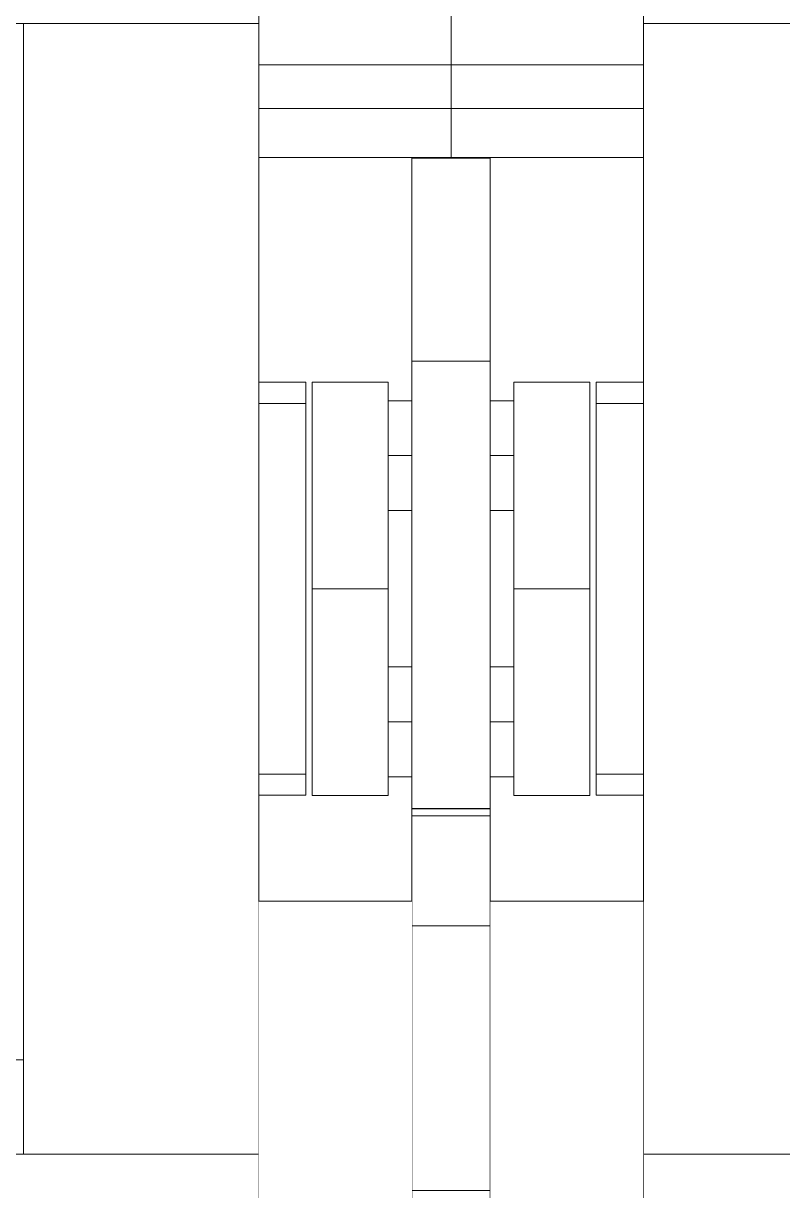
# Model space of a CAD drawing. Header units: millimetres. Extents: x -46169 to 237885, y -84465 to 18123.
# Drawn here: x 168622.6 to 168719.4, y -80652 to -80503.3 of the extents above; entities that cross this region are included whole.
import ezdxf

# ---------------------------------------------------------------- set-up
doc = ezdxf.new("R2010")
doc.units = ezdxf.units.MM
doc.header["$MEASUREMENT"] = 0
doc.linetypes.add('Wipeout_Contour', pattern=[1000, 0, -1000])
doc.layers.add('New_A-20-M_Floor_Slab', color=7, linetype='Continuous')
doc.layers.add('New_A-35-M_FFE_Fixed', color=7, linetype='Continuous')
doc.layers.add('New_A-20-M_Floor_Slab_Pen_No__89', color=8, linetype='Continuous', lineweight=20)
doc.layers.add('New_A-35-M_FFE_Fixed_Pen_No__1', color=7, linetype='Continuous', lineweight=13)

# ---------------------------------------------------------------- blocks, each defined once
blk = doc.blocks.new('Section Elem_134_3', base_point=(129666.67, -84332.61))
at = {"color": 254, "linetype": 'Wipeout_Contour', "lineweight": 0, "ltscale": 2990731.416470363}
blk.add_wipeout([(168672.11, -80520.4), (168652.61, -80520.4), (168652.61, -80549.04), (168658.61, -80549.04), (168658.61, -80601.62), (168652.61, -80601.62), (168652.61, -80615.11), (168672.11, -80615.11), (168672.11, -80599.29), (168669.11, -80599.29), (168669.11, -80601.65), (168659.42, -80601.65), (168659.42, -80549.01), (168669.11, -80549.01), (168669.11, -80551.38), (168672.11, -80551.38)], dxfattribs=at).dxf.layer = 'New_A-20-M_Floor_Slab'
at = {"color": 254, "linetype": 'Wipeout_Contour', "lineweight": 0, "ltscale": 747759.790649}
blk.add_wipeout([(168685.11, -80565.38), (168682.11, -80565.38), (168682.11, -80585.29), (168685.11, -80585.29)], dxfattribs=at).dxf.layer = 'New_A-20-M_Floor_Slab'
at = {"color": 254, "linetype": 'Wipeout_Contour', "lineweight": 0, "ltscale": 2991133.991571727}
blk.add_wipeout([(168682.11, -80599.29), (168682.11, -80615.11), (168701.61, -80615.11), (168701.61, -80601.62), (168695.61, -80601.62), (168695.61, -80549.04), (168701.61, -80549.04), (168701.61, -80520.4), (168682.11, -80520.4), (168682.11, -80551.38), (168685.11, -80551.38), (168685.11, -80549.01), (168694.8, -80549.01), (168694.8, -80601.65), (168685.11, -80601.65), (168685.11, -80599.29)], dxfattribs=at).dxf.layer = 'New_A-20-M_Floor_Slab'
at = {"color": 254, "linetype": 'Wipeout_Contour', "lineweight": 0, "ltscale": 747712.869185}
blk.add_wipeout([(168669.11, -80565.38), (168669.11, -80585.29), (168672.11, -80585.29), (168672.11, -80565.38)], dxfattribs=at).dxf.layer = 'New_A-20-M_Floor_Slab'
blk = doc.blocks.new('Section Elem_154_3', base_point=(129666.67, -84332.61))
at = {"color": 254, "linetype": 'Wipeout_Contour', "lineweight": 0, "ltscale": 1119795.303372948}
blk.add_wipeout([(168652.61, -80346.96), (168151.61, -80346.96), (168151.61, -80503.33), (168181.61, -80503.33), (168622.61, -80503.33), (168652.61, -80503.33)], dxfattribs=at).dxf.layer = 'New_A-35-M_FFE_Fixed'
at = {"color": 254, "linetype": 'Wipeout_Contour', "lineweight": 0, "ltscale": 747646.283167}
blk.add_wipeout([(168672.11, -80525.7), (168682.11, -80525.7), (168682.11, -80520.48), (168672.11, -80520.48)], dxfattribs=at).dxf.layer = 'New_A-35-M_FFE_Fixed'
at = {"color": 254, "linetype": 'Wipeout_Contour', "lineweight": 0, "ltscale": 747646.324191}
blk.add_wipeout([(168659.42, -80551.02), (168669.11, -80551.02), (168669.11, -80549.01), (168659.42, -80549.01)], dxfattribs=at).dxf.layer = 'New_A-35-M_FFE_Fixed'
at = {"color": 254, "linetype": 'Wipeout_Contour', "lineweight": 0, "ltscale": 747693.609227}
blk.add_wipeout([(168682.11, -80552.92), (168682.11, -80548.19), (168672.11, -80548.19), (168672.11, -80552.92)], dxfattribs=at).dxf.layer = 'New_A-35-M_FFE_Fixed'
at = {"color": 254, "linetype": 'Wipeout_Contour', "lineweight": 0, "ltscale": 747616.154472}
blk.add_wipeout([(168652.61, -80551.72), (168658.61, -80551.72), (168658.61, -80549.56), (168652.61, -80549.56)], dxfattribs=at).dxf.layer = 'New_A-35-M_FFE_Fixed'
at = {"color": 254, "linetype": 'Wipeout_Contour', "lineweight": 0, "ltscale": 747681.290103}
blk.add_wipeout([(168669.11, -80565.26), (168659.42, -80565.26), (168659.42, -80575.33), (168669.11, -80575.33)], dxfattribs=at).dxf.layer = 'New_A-35-M_FFE_Fixed'
at = {"color": 254, "linetype": 'Wipeout_Contour', "lineweight": 0, "ltscale": 747733.633116}
blk.add_wipeout([(168669.11, -80599.65), (168659.42, -80599.65), (168659.42, -80601.65), (168669.11, -80601.65)], dxfattribs=at).dxf.layer = 'New_A-35-M_FFE_Fixed'
at = {"color": 254, "linetype": 'Wipeout_Contour', "lineweight": 0, "ltscale": 747703.620415}
blk.add_wipeout([(168658.61, -80601.11), (168652.61, -80601.11), (168652.61, -80601.62), (168658.61, -80601.62)], dxfattribs=at).dxf.layer = 'New_A-35-M_FFE_Fixed'
at = {"color": 254, "linetype": 'Wipeout_Contour', "lineweight": 0, "ltscale": 747785.425612}
blk.add_wipeout([(168672.11, -80604.23), (168682.11, -80604.23), (168682.11, -80603.37), (168672.11, -80603.37)], dxfattribs=at).dxf.layer = 'New_A-35-M_FFE_Fixed'
at = {"color": 254, "linetype": 'Wipeout_Contour', "lineweight": 0, "ltscale": 747788.73318}
blk.add_wipeout([(168682.11, -80606.1), (168682.11, -80605.34), (168672.11, -80605.34), (168672.11, -80606.1)], dxfattribs=at).dxf.layer = 'New_A-35-M_FFE_Fixed'
at = {"color": 254, "linetype": 'Wipeout_Contour', "lineweight": 0, "ltscale": 747791.942863}
blk.add_wipeout([(168672.11, -80607.94), (168682.11, -80607.94), (168682.11, -80607.22), (168672.11, -80607.22)], dxfattribs=at).dxf.layer = 'New_A-35-M_FFE_Fixed'
at = {"color": 254, "linetype": 'Wipeout_Contour', "lineweight": 0, "ltscale": 747800.235798}
blk.add_wipeout([(168672.11, -80611.52), (168672.11, -80613.26), (168682.11, -80613.26), (168682.11, -80611.52)], dxfattribs=at).dxf.layer = 'New_A-35-M_FFE_Fixed'
at = {"color": 254, "linetype": 'Wipeout_Contour', "lineweight": 0, "ltscale": 747808.972053}
blk.add_wipeout([(168672.11, -80618.27), (168682.11, -80618.27), (168682.11, -80616.64), (168672.11, -80616.64)], dxfattribs=at).dxf.layer = 'New_A-35-M_FFE_Fixed'
at = {"color": 254, "linetype": 'Wipeout_Contour', "lineweight": 0, "ltscale": 747815.235727}
blk.add_wipeout([(168682.11, -80622.37), (168682.11, -80619.81), (168672.11, -80619.81), (168672.11, -80622.37)], dxfattribs=at).dxf.layer = 'New_A-35-M_FFE_Fixed'
at = {"color": 254, "linetype": 'Wipeout_Contour', "lineweight": 0, "ltscale": 747853.698698}
blk.add_wipeout([(168672.11, -80646.23), (168682.11, -80646.23), (168682.11, -80640.54), (168672.11, -80640.54)], dxfattribs=at).dxf.layer = 'New_A-35-M_FFE_Fixed'
at = {"color": 254, "linetype": 'Wipeout_Contour', "lineweight": 0, "ltscale": 1120344.03947566}
blk.add_wipeout([(168652.61, -80647.33), (168622.61, -80647.33), (168181.61, -80647.33), (168151.61, -80647.33), (168151.61, -80695.83), (168652.61, -80695.83)], dxfattribs=at).dxf.layer = 'New_A-35-M_FFE_Fixed'
at = {"layer": 'New_A-35-M_FFE_Fixed_Pen_No__1', "linetype": 'Continuous'}
for p, q in [((168659.42, -80549.01), (168669.11, -80549.01)), ((168659.42, -80601.65), (168669.11, -80601.65))]:
    blk.add_line(p, q, dxfattribs=at)
at = {"color": 254, "linetype": 'Wipeout_Contour', "lineweight": 0, "ltscale": 934551.911243}
blk.add_wipeout([(168677.11, -80520.4), (168672.11, -80520.4), (168672.11, -80520.48), (168682.11, -80520.48), (168682.11, -80520.4)], dxfattribs=at).dxf.layer = 'New_A-35-M_FFE_Fixed'
at = {"color": 254, "linetype": 'Wipeout_Contour', "lineweight": 0, "ltscale": 747655.027727}
blk.add_wipeout([(168672.11, -80525.7), (168672.11, -80530.63), (168682.11, -80530.63), (168682.11, -80525.7)], dxfattribs=at).dxf.layer = 'New_A-35-M_FFE_Fixed'
at = {"color": 254, "linetype": 'Wipeout_Contour', "lineweight": 0, "ltscale": 747613.849555}
blk.add_wipeout([(168652.61, -80549.56), (168658.61, -80549.56), (168658.61, -80549.04), (168652.61, -80549.04)], dxfattribs=at).dxf.layer = 'New_A-35-M_FFE_Fixed'
at = {"color": 254, "linetype": 'Wipeout_Contour', "lineweight": 0, "ltscale": 747652.968684}
blk.add_wipeout([(168659.42, -80551.02), (168659.42, -80556.72), (168669.11, -80556.72), (168669.11, -80551.02)], dxfattribs=at).dxf.layer = 'New_A-35-M_FFE_Fixed'
at = {"color": 254, "linetype": 'Wipeout_Contour', "lineweight": 0, "ltscale": 747705.716548}
blk.add_wipeout([(168672.11, -80561.63), (168682.11, -80561.63), (168682.11, -80553.51), (168672.11, -80553.51)], dxfattribs=at).dxf.layer = 'New_A-35-M_FFE_Fixed'
at = {"color": 254, "linetype": 'Wipeout_Contour', "lineweight": 0, "ltscale": 747726.985617}
blk.add_wipeout([(168659.42, -80593.94), (168659.42, -80599.65), (168669.11, -80599.65), (168669.11, -80593.94)], dxfattribs=at).dxf.layer = 'New_A-35-M_FFE_Fixed'
at = {"color": 254, "linetype": 'Wipeout_Contour', "lineweight": 0, "ltscale": 747701.31434}
blk.add_wipeout([(168652.61, -80598.94), (168652.61, -80601.11), (168658.61, -80601.11), (168658.61, -80598.94)], dxfattribs=at).dxf.layer = 'New_A-35-M_FFE_Fixed'
at = {"color": 254, "linetype": 'Wipeout_Contour', "lineweight": 0, "ltscale": 747780.75091}
blk.add_wipeout([(168682.11, -80603.32), (168682.11, -80598.86), (168672.11, -80598.86), (168672.11, -80603.32)], dxfattribs=at).dxf.layer = 'New_A-35-M_FFE_Fixed'
at = {"color": 254, "linetype": 'Wipeout_Contour', "lineweight": 0, "ltscale": 747797.208337}
blk.add_wipeout([(168682.11, -80611.52), (168682.11, -80609.75), (168672.11, -80609.75), (168672.11, -80611.52)], dxfattribs=at).dxf.layer = 'New_A-35-M_FFE_Fixed'
at = {"color": 254, "linetype": 'Wipeout_Contour', "lineweight": 0, "ltscale": 747806.117692}
blk.add_wipeout([(168672.11, -80616.64), (168682.11, -80616.64), (168682.11, -80614.96), (168672.11, -80614.96)], dxfattribs=at).dxf.layer = 'New_A-35-M_FFE_Fixed'
at = {"color": 254, "linetype": 'Wipeout_Contour', "lineweight": 0, "ltscale": 747811.705783}
blk.add_wipeout([(168682.11, -80619.81), (168682.11, -80618.27), (168672.11, -80618.27), (168672.11, -80619.81)], dxfattribs=at).dxf.layer = 'New_A-35-M_FFE_Fixed'
at = {"color": 254, "linetype": 'Wipeout_Contour', "lineweight": 0, "ltscale": 747820.460491}
blk.add_wipeout([(168682.11, -80625.86), (168682.11, -80622.37), (168672.11, -80622.37), (168672.11, -80625.86)], dxfattribs=at).dxf.layer = 'New_A-35-M_FFE_Fixed'
at = {"color": 254, "linetype": 'Wipeout_Contour', "lineweight": 0, "ltscale": 747844.118253}
blk.add_wipeout([(168672.11, -80640.54), (168682.11, -80640.54), (168682.11, -80635.12), (168672.11, -80635.12)], dxfattribs=at).dxf.layer = 'New_A-35-M_FFE_Fixed'
at = {"color": 254, "linetype": 'Wipeout_Contour', "lineweight": 0, "ltscale": 747863.56126}
blk.add_wipeout([(168672.11, -80651.97), (168682.11, -80651.97), (168682.11, -80646.23), (168672.11, -80646.23)], dxfattribs=at).dxf.layer = 'New_A-35-M_FFE_Fixed'
at = {"layer": 'New_A-35-M_FFE_Fixed_Pen_No__1', "linetype": 'Continuous'}
for p, q in [((168658.61, -80549.56), (168658.61, -80549.04)), ((168659.42, -80551.02), (168659.42, -80549.01)), ((168659.42, -80601.65), (168659.42, -80599.65)), ((168658.61, -80601.62), (168658.61, -80601.11))]:
    blk.add_line(p, q, dxfattribs=at)
at = {"color": 254, "linetype": 'Wipeout_Contour', "lineweight": 0, "ltscale": 747663.120912}
blk.add_wipeout([(168672.11, -80535.1), (168682.11, -80535.1), (168682.11, -80530.63), (168672.11, -80530.63)], dxfattribs=at).dxf.layer = 'New_A-35-M_FFE_Fixed'
at = {"color": 254, "linetype": 'Wipeout_Contour', "lineweight": 0, "ltscale": 747658.734034}
blk.add_wipeout([(168658.61, -80551.72), (168652.61, -80551.72), (168652.61, -80598.94), (168658.61, -80598.94)], dxfattribs=at).dxf.layer = 'New_A-35-M_FFE_Fixed'
at = {"color": 254, "linetype": 'Wipeout_Contour', "lineweight": 0, "ltscale": 747672.02821}
blk.add_wipeout([(168669.11, -80551.38), (168669.11, -80551.91), (168672.11, -80551.91), (168672.11, -80551.38)], dxfattribs=at).dxf.layer = 'New_A-35-M_FFE_Fixed'
at = {"color": 254, "linetype": 'Wipeout_Contour', "lineweight": 0, "ltscale": 747665.246755}
blk.add_wipeout([(168669.11, -80556.72), (168659.42, -80556.72), (168659.42, -80565.26), (168669.11, -80565.26)], dxfattribs=at).dxf.layer = 'New_A-35-M_FFE_Fixed'
at = {"color": 254, "linetype": 'Wipeout_Contour', "lineweight": 0, "ltscale": 747721.224518}
blk.add_wipeout([(168672.11, -80571.51), (168682.11, -80571.51), (168682.11, -80561.63), (168672.11, -80561.63)], dxfattribs=at).dxf.layer = 'New_A-35-M_FFE_Fixed'
at = {"color": 254, "linetype": 'Wipeout_Contour', "lineweight": 0, "ltscale": 747714.703288}
blk.add_wipeout([(168669.11, -80585.4), (168659.42, -80585.4), (168659.42, -80593.94), (168669.11, -80593.94)], dxfattribs=at).dxf.layer = 'New_A-35-M_FFE_Fixed'
at = {"color": 254, "linetype": 'Wipeout_Contour', "lineweight": 0, "ltscale": 747775.871495}
blk.add_wipeout([(168682.11, -80598.86), (168682.11, -80597.66), (168672.11, -80597.66), (168672.11, -80598.86)], dxfattribs=at).dxf.layer = 'New_A-35-M_FFE_Fixed'
at = {"color": 254, "linetype": 'Wipeout_Contour', "lineweight": 0, "ltscale": 747794.123249}
blk.add_wipeout([(168682.11, -80609.75), (168682.11, -80607.94), (168672.11, -80607.94), (168672.11, -80609.75)], dxfattribs=at).dxf.layer = 'New_A-35-M_FFE_Fixed'
at = {"color": 254, "linetype": 'Wipeout_Contour', "lineweight": 0, "ltscale": 747803.205595}
blk.add_wipeout([(168682.11, -80614.96), (168682.11, -80613.26), (168672.11, -80613.26), (168672.11, -80614.96)], dxfattribs=at).dxf.layer = 'New_A-35-M_FFE_Fixed'
at = {"color": 254, "linetype": 'Wipeout_Contour', "lineweight": 0, "ltscale": 747835.17189}
blk.add_wipeout([(168682.11, -80635.12), (168682.11, -80630.17), (168672.11, -80630.17), (168672.11, -80635.12)], dxfattribs=at).dxf.layer = 'New_A-35-M_FFE_Fixed'
at = {"layer": 'New_A-35-M_FFE_Fixed_Pen_No__1', "linetype": 'Continuous'}
for p, q in [((168669.11, -80551.02), (168669.11, -80549.01)), ((168658.61, -80551.72), (168658.61, -80549.56)), ((168658.61, -80598.94), (168658.61, -80551.72)), ((168659.42, -80556.72), (168659.42, -80551.02)), ((168659.42, -80565.26), (168659.42, -80556.72)), ((168659.42, -80599.65), (168659.42, -80593.94)), ((168658.61, -80601.11), (168658.61, -80598.94))]:
    blk.add_line(p, q, dxfattribs=at)
at = {"color": 254, "linetype": 'Wipeout_Contour', "lineweight": 0, "ltscale": 747593.809106}
blk.add_wipeout([(168652.61, -80503.33), (168622.61, -80503.33), (168622.61, -80647.33), (168652.61, -80647.33)], dxfattribs=at).dxf.layer = 'New_A-35-M_FFE_Fixed'
at = {"color": 254, "linetype": 'Wipeout_Contour', "lineweight": 0, "ltscale": 747670.303954}
blk.add_wipeout([(168672.11, -80535.1), (168672.11, -80538.96), (168682.11, -80538.96), (168682.11, -80535.1)], dxfattribs=at).dxf.layer = 'New_A-35-M_FFE_Fixed'
at = {"color": 254, "linetype": 'Wipeout_Contour', "lineweight": 0, "ltscale": 934593.323788}
blk.add_wipeout([(168669.11, -80553.43), (168672.11, -80553.43), (168672.11, -80552.92), (168672.11, -80551.91), (168669.11, -80551.91)], dxfattribs=at).dxf.layer = 'New_A-35-M_FFE_Fixed'
at = {"color": 254, "linetype": 'Wipeout_Contour', "lineweight": 0, "ltscale": 747685.944866}
blk.add_wipeout([(168669.11, -80558.38), (168669.11, -80561.05), (168672.11, -80561.05), (168672.11, -80558.38)], dxfattribs=at).dxf.layer = 'New_A-35-M_FFE_Fixed'
at = {"color": 254, "linetype": 'Wipeout_Contour', "lineweight": 0, "ltscale": 747695.244279}
blk.add_wipeout([(168669.11, -80564.84), (168669.11, -80565.38), (168672.11, -80565.38), (168672.11, -80564.84)], dxfattribs=at).dxf.layer = 'New_A-35-M_FFE_Fixed'
at = {"color": 254, "linetype": 'Wipeout_Contour', "lineweight": 0, "ltscale": 747738.666509}
blk.add_wipeout([(168672.11, -80581.87), (168682.11, -80581.87), (168682.11, -80571.51), (168672.11, -80571.51)], dxfattribs=at).dxf.layer = 'New_A-35-M_FFE_Fixed'
at = {"color": 254, "linetype": 'Wipeout_Contour', "lineweight": 0, "ltscale": 747698.656928}
blk.add_wipeout([(168669.11, -80575.33), (168659.42, -80575.33), (168659.42, -80585.4), (168669.11, -80585.4)], dxfattribs=at).dxf.layer = 'New_A-35-M_FFE_Fixed'
at = {"color": 254, "linetype": 'Wipeout_Contour', "lineweight": 0, "ltscale": 747744.41558}
blk.add_wipeout([(168669.11, -80592.29), (168669.11, -80594.97), (168672.11, -80594.97), (168672.11, -80592.29)], dxfattribs=at).dxf.layer = 'New_A-35-M_FFE_Fixed'
at = {"color": 254, "linetype": 'Wipeout_Contour', "lineweight": 0, "ltscale": 747753.718182}
blk.add_wipeout([(168669.11, -80598.75), (168669.11, -80599.29), (168672.11, -80599.29), (168672.11, -80598.75)], dxfattribs=at).dxf.layer = 'New_A-35-M_FFE_Fixed'
at = {"color": 254, "linetype": 'Wipeout_Contour', "lineweight": 0, "ltscale": 747830.358628}
blk.add_wipeout([(168672.11, -80630.17), (168682.11, -80630.17), (168682.11, -80629.54), (168672.11, -80629.54)], dxfattribs=at).dxf.layer = 'New_A-35-M_FFE_Fixed'
at = {"layer": 'New_A-35-M_FFE_Fixed_Pen_No__1', "linetype": 'Continuous'}
for p, q in [((168181.61, -80503.33), (168622.61, -80503.33)), ((168622.61, -80647.33), (168622.61, -80503.33)), ((168652.61, -80549.04), (168658.61, -80549.04)), ((168652.61, -80551.72), (168658.61, -80551.72)), ((168669.11, -80551.38), (168672.11, -80551.38)), ((168659.42, -80575.33), (168659.42, -80565.26)), ((168659.42, -80575.33), (168669.11, -80575.33)), ((168659.42, -80585.4), (168659.42, -80575.33)), ((168659.42, -80593.94), (168659.42, -80585.4)), ((168652.61, -80598.94), (168658.61, -80598.94)), ((168669.11, -80601.65), (168669.11, -80599.65)), ((168652.61, -80601.62), (168658.61, -80601.62)), ((168181.61, -80635.33), (168622.61, -80635.33)), ((168181.61, -80647.33), (168622.61, -80647.33)), ((168622.61, -80647.33), (168652.61, -80647.33)), ((168652.61, -80695.83), (168652.61, -80647.33))]:
    blk.add_line(p, q, dxfattribs=at)
at = {"color": 254, "linetype": 'Wipeout_Contour', "lineweight": 0, "ltscale": 934452.386921}
blk.add_wipeout([(168652.61, -80508.61), (168677.11, -80508.61), (168677.11, -80501.63), (168652.61, -80501.63), (168652.61, -80503.33)], dxfattribs=at).dxf.layer = 'New_A-35-M_FFE_Fixed'
at = {"color": 254, "linetype": 'Wipeout_Contour', "lineweight": 0, "ltscale": 747581.218303}
blk.add_wipeout([(168652.61, -80511.45), (168677.11, -80511.45), (168677.11, -80510.54), (168652.61, -80510.54)], dxfattribs=at).dxf.layer = 'New_A-35-M_FFE_Fixed'
at = {"color": 254, "linetype": 'Wipeout_Contour', "lineweight": 0, "ltscale": 747592.066991}
blk.add_wipeout([(168652.61, -80514.18), (168652.61, -80520.4), (168677.11, -80520.4), (168677.11, -80514.18)], dxfattribs=at).dxf.layer = 'New_A-35-M_FFE_Fixed'
at = {"color": 254, "linetype": 'Wipeout_Contour', "lineweight": 0, "ltscale": 747676.347159}
blk.add_wipeout([(168682.11, -80538.96), (168672.11, -80538.96), (168672.11, -80542.11), (168682.11, -80542.11)], dxfattribs=at).dxf.layer = 'New_A-35-M_FFE_Fixed'
at = {"color": 254, "linetype": 'Wipeout_Contour', "lineweight": 0, "ltscale": 747677.060567}
blk.add_wipeout([(168669.11, -80553.43), (168669.11, -80555.7), (168672.11, -80555.7), (168672.11, -80553.43)], dxfattribs=at).dxf.layer = 'New_A-35-M_FFE_Fixed'
at = {"color": 254, "linetype": 'Wipeout_Contour', "lineweight": 0, "ltscale": 747693.476957}
blk.add_wipeout([(168669.11, -80564.84), (168672.11, -80564.84), (168672.11, -80563.33), (168669.11, -80563.33)], dxfattribs=at).dxf.layer = 'New_A-35-M_FFE_Fixed'
at = {"color": 254, "linetype": 'Wipeout_Contour', "lineweight": 0, "ltscale": 747755.81115}
blk.add_wipeout([(168682.11, -80591.39), (168682.11, -80581.87), (168672.11, -80581.87), (168672.11, -80591.39)], dxfattribs=at).dxf.layer = 'New_A-35-M_FFE_Fixed'
at = {"color": 254, "linetype": 'Wipeout_Contour', "lineweight": 0, "ltscale": 934690.602734}
blk.add_wipeout([(168672.11, -80597.24), (168669.11, -80597.24), (168669.11, -80598.75), (168672.11, -80598.75), (168672.11, -80597.66)], dxfattribs=at).dxf.layer = 'New_A-35-M_FFE_Fixed'
at = {"layer": 'New_A-35-M_FFE_Fixed_Pen_No__1', "linetype": 'Continuous'}
for p, q in [((168652.61, -80503.33), (168652.61, -80346.96)), ((168622.61, -80503.33), (168652.61, -80503.33)), ((168652.61, -80520.4), (168677.11, -80520.4)), ((168669.11, -80575.33), (168669.11, -80565.26)), ((168669.11, -80565.38), (168672.11, -80565.38)), ((168669.11, -80599.29), (168672.11, -80599.29))]:
    blk.add_line(p, q, dxfattribs=at)
at = {"color": 254, "linetype": 'Wipeout_Contour', "lineweight": 0, "ltscale": 747577.952928}
blk.add_wipeout([(168652.61, -80509.58), (168677.11, -80509.58), (168677.11, -80508.61), (168652.61, -80508.61)], dxfattribs=at).dxf.layer = 'New_A-35-M_FFE_Fixed'
at = {"color": 254, "linetype": 'Wipeout_Contour', "lineweight": 0, "ltscale": 747586.510506}
blk.add_wipeout([(168652.61, -80514.18), (168677.11, -80514.18), (168677.11, -80513.95), (168652.61, -80513.95)], dxfattribs=at).dxf.layer = 'New_A-35-M_FFE_Fixed'
at = {"color": 254, "linetype": 'Wipeout_Contour', "lineweight": 0, "ltscale": 747681.057258}
blk.add_wipeout([(168672.11, -80544.43), (168682.11, -80544.43), (168682.11, -80542.11), (168672.11, -80542.11)], dxfattribs=at).dxf.layer = 'New_A-35-M_FFE_Fixed'
at = {"color": 254, "linetype": 'Wipeout_Contour', "lineweight": 0, "ltscale": 747681.326903}
blk.add_wipeout([(168669.11, -80555.7), (168669.11, -80558.38), (168672.11, -80558.38), (168672.11, -80555.7)], dxfattribs=at).dxf.layer = 'New_A-35-M_FFE_Fixed'
at = {"color": 254, "linetype": 'Wipeout_Contour', "lineweight": 0, "ltscale": 747690.211414}
blk.add_wipeout([(168672.11, -80561.05), (168669.11, -80561.05), (168669.11, -80563.33), (168672.11, -80563.33)], dxfattribs=at).dxf.layer = 'New_A-35-M_FFE_Fixed'
at = {"color": 254, "linetype": 'Wipeout_Contour', "lineweight": 0, "ltscale": 747730.494152}
blk.add_wipeout([(168669.11, -80585.29), (168669.11, -80585.82), (168672.11, -80585.82), (168672.11, -80585.29)], dxfattribs=at).dxf.layer = 'New_A-35-M_FFE_Fixed'
at = {"color": 254, "linetype": 'Wipeout_Contour', "lineweight": 0, "ltscale": 747748.683591}
blk.add_wipeout([(168669.11, -80594.97), (168669.11, -80597.24), (168672.11, -80597.24), (168672.11, -80594.97)], dxfattribs=at).dxf.layer = 'New_A-35-M_FFE_Fixed'
at = {"layer": 'New_A-35-M_FFE_Fixed_Pen_No__1', "linetype": 'Continuous'}
for p, q in [((168652.61, -80508.61), (168677.11, -80508.61)), ((168669.11, -80556.72), (168669.11, -80551.02)), ((168669.11, -80565.26), (168669.11, -80556.72)), ((168669.11, -80558.38), (168672.11, -80558.38)), ((168669.11, -80599.65), (168669.11, -80593.94))]:
    blk.add_line(p, q, dxfattribs=at)
at = {"color": 254, "linetype": 'Wipeout_Contour', "lineweight": 0, "ltscale": 747579.612713}
blk.add_wipeout([(168652.61, -80510.54), (168677.11, -80510.54), (168677.11, -80509.58), (168652.61, -80509.58)], dxfattribs=at).dxf.layer = 'New_A-35-M_FFE_Fixed'
at = {"color": 254, "linetype": 'Wipeout_Contour', "lineweight": 0, "ltscale": 747585.12885}
blk.add_wipeout([(168652.61, -80513.55), (168677.11, -80513.55), (168677.11, -80512.98), (168652.61, -80512.98)], dxfattribs=at).dxf.layer = 'New_A-35-M_FFE_Fixed'
at = {"color": 254, "linetype": 'Wipeout_Contour', "lineweight": 0, "ltscale": 747684.283602}
blk.add_wipeout([(168672.11, -80545.85), (168682.11, -80545.85), (168682.11, -80544.43), (168672.11, -80544.43)], dxfattribs=at).dxf.layer = 'New_A-35-M_FFE_Fixed'
at = {"color": 254, "linetype": 'Wipeout_Contour', "lineweight": 0, "ltscale": 747732.261871}
blk.add_wipeout([(168669.11, -80587.34), (168672.11, -80587.34), (168672.11, -80585.82), (168669.11, -80585.82)], dxfattribs=at).dxf.layer = 'New_A-35-M_FFE_Fixed'
at = {"layer": 'New_A-35-M_FFE_Fixed_Pen_No__1', "linetype": 'Continuous'}
for p, q in [((168669.11, -80585.4), (168669.11, -80575.33)), ((168669.11, -80585.29), (168672.11, -80585.29))]:
    blk.add_line(p, q, dxfattribs=at)
at = {"color": 254, "linetype": 'Wipeout_Contour', "lineweight": 0, "ltscale": 747584.029302}
blk.add_wipeout([(168652.61, -80512.98), (168677.11, -80512.98), (168677.11, -80512.27), (168652.61, -80512.27)], dxfattribs=at).dxf.layer = 'New_A-35-M_FFE_Fixed'
at = {"color": 254, "linetype": 'Wipeout_Contour', "lineweight": 0, "ltscale": 747685.922992}
blk.add_wipeout([(168672.11, -80545.85), (168672.11, -80546.33), (168682.11, -80546.33), (168682.11, -80545.85)], dxfattribs=at).dxf.layer = 'New_A-35-M_FFE_Fixed'
at = {"color": 254, "linetype": 'Wipeout_Contour', "lineweight": 0, "ltscale": 747735.528235}
blk.add_wipeout([(168669.11, -80587.34), (168669.11, -80589.61), (168672.11, -80589.61), (168672.11, -80587.34)], dxfattribs=at).dxf.layer = 'New_A-35-M_FFE_Fixed'
at = {"color": 254, "linetype": 'Wipeout_Contour', "lineweight": 0, "ltscale": 747582.709217}
blk.add_wipeout([(168652.61, -80512.27), (168677.11, -80512.27), (168677.11, -80511.45), (168652.61, -80511.45)], dxfattribs=at).dxf.layer = 'New_A-35-M_FFE_Fixed'
at = {"color": 254, "linetype": 'Wipeout_Contour', "lineweight": 0, "ltscale": 747585.966434}
blk.add_wipeout([(168652.61, -80513.95), (168677.11, -80513.95), (168677.11, -80513.55), (168652.61, -80513.55)], dxfattribs=at).dxf.layer = 'New_A-35-M_FFE_Fixed'
at = {"color": 254, "linetype": 'Wipeout_Contour', "lineweight": 0, "ltscale": 747687.477962}
blk.add_wipeout([(168672.11, -80546.33), (168672.11, -80547.66), (168682.11, -80547.66), (168682.11, -80546.33)], dxfattribs=at).dxf.layer = 'New_A-35-M_FFE_Fixed'
at = {"color": 254, "linetype": 'Wipeout_Contour', "lineweight": 0, "ltscale": 934675.910858}
blk.add_wipeout([(168669.11, -80589.61), (168669.11, -80592.29), (168672.11, -80592.29), (168672.11, -80591.39), (168672.11, -80589.61)], dxfattribs=at).dxf.layer = 'New_A-35-M_FFE_Fixed'
at = {"layer": 'New_A-35-M_FFE_Fixed_Pen_No__1', "linetype": 'Continuous'}
for p, q in [((168652.61, -80647.33), (168652.61, -80503.33)), ((168652.61, -80514.18), (168677.11, -80514.18)), ((168669.11, -80593.94), (168669.11, -80585.4)), ((168669.11, -80592.29), (168672.11, -80592.29))]:
    blk.add_line(p, q, dxfattribs=at)
blk = doc.blocks.new('Section Elem_155_3', base_point=(129666.67, -84332.61))
at = {"layer": 'New_A-35-M_FFE_Fixed_Pen_No__1', "linetype": 'Continuous'}
for p, q in [((168672.11, -80520.48), (168672.11, -80520.4)), ((168672.11, -80525.7), (168672.11, -80520.48)), ((168672.11, -80530.63), (168672.11, -80525.7)), ((168682.11, -80530.63), (168682.11, -80525.7)), ((168672.11, -80535.1), (168672.11, -80530.63)), ((168682.11, -80535.1), (168682.11, -80530.63)), ((168672.11, -80538.96), (168672.11, -80535.1)), ((168682.11, -80538.96), (168682.11, -80535.1)), ((168672.11, -80542.11), (168672.11, -80538.96)), ((168682.11, -80542.11), (168682.11, -80538.96)), ((168672.11, -80544.43), (168672.11, -80542.11)), ((168682.11, -80544.43), (168682.11, -80542.11)), ((168672.11, -80545.85), (168672.11, -80544.43)), ((168682.11, -80545.85), (168682.11, -80544.43)), ((168672.11, -80546.33), (168672.11, -80545.85)), ((168682.11, -80546.33), (168672.11, -80546.33)), ((168682.11, -80546.33), (168682.11, -80545.85)), ((168672.11, -80571.51), (168672.11, -80561.63)), ((168672.11, -80581.87), (168672.11, -80571.51)), ((168682.11, -80581.87), (168682.11, -80571.51)), ((168672.11, -80611.52), (168672.11, -80609.75)), ((168682.11, -80611.52), (168682.11, -80609.75)), ((168672.11, -80613.26), (168672.11, -80611.52)), ((168682.11, -80613.26), (168682.11, -80611.52)), ((168672.11, -80614.96), (168672.11, -80613.26)), ((168682.11, -80614.96), (168682.11, -80613.26)), ((168672.11, -80616.64), (168672.11, -80614.96)), ((168682.11, -80616.64), (168682.11, -80614.96)), ((168672.11, -80618.27), (168672.11, -80616.64)), ((168682.11, -80618.27), (168682.11, -80616.64)), ((168682.11, -80618.27), (168672.11, -80618.27)), ((168672.11, -80619.81), (168672.11, -80618.27)), ((168682.11, -80619.81), (168682.11, -80618.27)), ((168672.11, -80622.37), (168672.11, -80619.81)), ((168682.11, -80622.37), (168682.11, -80619.81)), ((168672.11, -80640.54), (168672.11, -80635.12)), ((168682.11, -80640.54), (168682.11, -80635.12)), ((168672.11, -80646.23), (168672.11, -80640.54)), ((168682.11, -80646.23), (168682.11, -80640.54)), ((168672.11, -80651.97), (168672.11, -80646.23)), ((168682.11, -80651.97), (168682.11, -80646.23)), ((168682.11, -80651.97), (168672.11, -80651.97)), ((168672.11, -80884.65), (168672.11, -80651.97)), ((168682.11, -80884.65), (168682.11, -80651.97))]:
    blk.add_line(p, q, dxfattribs=at)
at = {"color": 254, "linetype": 'Wipeout_Contour', "lineweight": 0, "ltscale": 1122773.856964274}
blk.add_wipeout([(168701.61, -80346.96), (168701.61, -80503.33), (168731.61, -80503.33), (169172.61, -80503.33), (169202.61, -80503.33), (169202.61, -80346.96)], dxfattribs=at).dxf.layer = 'New_A-35-M_FFE_Fixed'
at = {"color": 254, "linetype": 'Wipeout_Contour', "lineweight": 0, "ltscale": 747689.077048}
blk.add_wipeout([(168682.11, -80548.19), (168682.11, -80547.66), (168672.11, -80547.66), (168672.11, -80548.19)], dxfattribs=at).dxf.layer = 'New_A-35-M_FFE_Fixed'
at = {"color": 254, "linetype": 'Wipeout_Contour', "lineweight": 0, "ltscale": 747739.042341}
blk.add_wipeout([(168685.11, -80551.02), (168694.8, -80551.02), (168694.8, -80549.01), (168685.11, -80549.01)], dxfattribs=at).dxf.layer = 'New_A-35-M_FFE_Fixed'
at = {"color": 254, "linetype": 'Wipeout_Contour', "lineweight": 0, "ltscale": 747771.365108}
blk.add_wipeout([(168695.61, -80551.72), (168701.61, -80551.72), (168701.61, -80549.56), (168695.61, -80549.56)], dxfattribs=at).dxf.layer = 'New_A-35-M_FFE_Fixed'
at = {"color": 254, "linetype": 'Wipeout_Contour', "lineweight": 0, "ltscale": 747698.201619}
blk.add_wipeout([(168682.11, -80553.51), (168682.11, -80552.92), (168672.11, -80552.92), (168672.11, -80553.51)], dxfattribs=at).dxf.layer = 'New_A-35-M_FFE_Fixed'
at = {"color": 254, "linetype": 'Wipeout_Contour', "lineweight": 0, "ltscale": 747774.003918}
blk.add_wipeout([(168685.11, -80565.26), (168685.11, -80575.33), (168694.8, -80575.33), (168694.8, -80565.26)], dxfattribs=at).dxf.layer = 'New_A-35-M_FFE_Fixed'
at = {"color": 254, "linetype": 'Wipeout_Contour', "lineweight": 0, "ltscale": 747769.430652}
blk.add_wipeout([(168682.11, -80597.66), (168682.11, -80591.39), (168672.11, -80591.39), (168672.11, -80597.66)], dxfattribs=at).dxf.layer = 'New_A-35-M_FFE_Fixed'
at = {"color": 254, "linetype": 'Wipeout_Contour', "lineweight": 0, "ltscale": 747826.34044}
blk.add_wipeout([(168685.11, -80599.65), (168685.11, -80601.65), (168694.8, -80601.65), (168694.8, -80599.65)], dxfattribs=at).dxf.layer = 'New_A-35-M_FFE_Fixed'
at = {"color": 254, "linetype": 'Wipeout_Contour', "lineweight": 0, "ltscale": 747858.812899}
blk.add_wipeout([(168701.61, -80601.11), (168695.61, -80601.11), (168695.61, -80601.62), (168701.61, -80601.62)], dxfattribs=at).dxf.layer = 'New_A-35-M_FFE_Fixed'
at = {"color": 254, "linetype": 'Wipeout_Contour', "lineweight": 0, "ltscale": 747784.641041}
blk.add_wipeout([(168682.11, -80603.37), (168682.11, -80603.32), (168672.11, -80603.32), (168672.11, -80603.37)], dxfattribs=at).dxf.layer = 'New_A-35-M_FFE_Fixed'
at = {"color": 254, "linetype": 'Wipeout_Contour', "lineweight": 0, "ltscale": 747787.118914}
blk.add_wipeout([(168682.11, -80604.23), (168672.11, -80604.23), (168672.11, -80605.34), (168682.11, -80605.34)], dxfattribs=at).dxf.layer = 'New_A-35-M_FFE_Fixed'
at = {"color": 254, "linetype": 'Wipeout_Contour', "lineweight": 0, "ltscale": 747790.357364}
blk.add_wipeout([(168682.11, -80607.22), (168682.11, -80606.1), (168672.11, -80606.1), (168672.11, -80607.22)], dxfattribs=at).dxf.layer = 'New_A-35-M_FFE_Fixed'
at = {"color": 254, "linetype": 'Wipeout_Contour', "lineweight": 0, "ltscale": 747826.646937}
blk.add_wipeout([(168682.11, -80629.54), (168682.11, -80625.86), (168672.11, -80625.86), (168672.11, -80629.54)], dxfattribs=at).dxf.layer = 'New_A-35-M_FFE_Fixed'
at = {"color": 254, "linetype": 'Wipeout_Contour', "lineweight": 0, "ltscale": 1123321.137980892}
blk.add_wipeout([(168701.61, -80647.33), (168701.61, -80695.83), (169202.61, -80695.83), (169202.61, -80647.33), (169172.61, -80647.33), (168731.61, -80647.33)], dxfattribs=at).dxf.layer = 'New_A-35-M_FFE_Fixed'
at = {"layer": 'New_A-35-M_FFE_Fixed_Pen_No__1', "linetype": 'Continuous'}
for p, q in [((168672.11, -80548.19), (168672.11, -80546.33)), ((168682.11, -80548.19), (168682.11, -80546.33)), ((168672.11, -80553.51), (168672.11, -80548.19)), ((168694.8, -80549.01), (168685.11, -80549.01)), ((168672.11, -80561.63), (168672.11, -80553.51)), ((168672.11, -80591.39), (168672.11, -80581.87)), ((168672.11, -80598.86), (168672.11, -80591.39)), ((168672.11, -80603.32), (168672.11, -80598.86)), ((168694.8, -80601.65), (168685.11, -80601.65)), ((168682.11, -80603.32), (168672.11, -80603.32)), ((168672.11, -80604.23), (168672.11, -80603.32)), ((168682.11, -80604.23), (168672.11, -80604.23)), ((168672.11, -80606.1), (168672.11, -80604.23)), ((168682.11, -80604.23), (168682.11, -80603.32)), ((168682.11, -80606.1), (168682.11, -80604.23)), ((168672.11, -80607.94), (168672.11, -80606.1)), ((168682.11, -80607.94), (168682.11, -80606.1)), ((168672.11, -80609.75), (168672.11, -80607.94)), ((168682.11, -80609.75), (168682.11, -80607.94)), ((168672.11, -80625.86), (168672.11, -80622.37)), ((168682.11, -80625.86), (168682.11, -80622.37)), ((168672.11, -80630.17), (168672.11, -80625.86)), ((168682.11, -80630.17), (168682.11, -80625.86)), ((168672.11, -80635.12), (168672.11, -80630.17)), ((168682.11, -80635.12), (168682.11, -80630.17))]:
    blk.add_line(p, q, dxfattribs=at)
at = {"color": 254, "linetype": 'Wipeout_Contour', "lineweight": 0, "ltscale": 747769.06067}
blk.add_wipeout([(168695.61, -80549.56), (168701.61, -80549.56), (168701.61, -80549.04), (168695.61, -80549.04)], dxfattribs=at).dxf.layer = 'New_A-35-M_FFE_Fixed'
at = {"color": 254, "linetype": 'Wipeout_Contour', "lineweight": 0, "ltscale": 747745.68601}
blk.add_wipeout([(168685.11, -80551.02), (168685.11, -80556.72), (168694.8, -80556.72), (168694.8, -80551.02)], dxfattribs=at).dxf.layer = 'New_A-35-M_FFE_Fixed'
at = {"color": 254, "linetype": 'Wipeout_Contour', "lineweight": 0, "ltscale": 747819.693766}
blk.add_wipeout([(168694.8, -80593.94), (168685.11, -80593.94), (168685.11, -80599.65), (168694.8, -80599.65)], dxfattribs=at).dxf.layer = 'New_A-35-M_FFE_Fixed'
at = {"color": 254, "linetype": 'Wipeout_Contour', "lineweight": 0, "ltscale": 747856.507302}
blk.add_wipeout([(168701.61, -80598.94), (168695.61, -80598.94), (168695.61, -80601.11), (168701.61, -80601.11)], dxfattribs=at).dxf.layer = 'New_A-35-M_FFE_Fixed'
at = {"layer": 'New_A-35-M_FFE_Fixed_Pen_No__1', "linetype": 'Continuous'}
for p, q in [((168694.8, -80551.02), (168694.8, -80549.01)), ((168695.61, -80549.56), (168695.61, -80549.04)), ((168694.8, -80601.65), (168694.8, -80599.65)), ((168695.61, -80601.62), (168695.61, -80601.11))]:
    blk.add_line(p, q, dxfattribs=at)
at = {"color": 254, "linetype": 'Wipeout_Contour', "lineweight": 0, "ltscale": 747718.952293}
blk.add_wipeout([(168682.11, -80551.91), (168685.11, -80551.91), (168685.11, -80551.38), (168682.11, -80551.38)], dxfattribs=at).dxf.layer = 'New_A-35-M_FFE_Fixed'
at = {"color": 254, "linetype": 'Wipeout_Contour', "lineweight": 0, "ltscale": 747813.935834}
blk.add_wipeout([(168695.61, -80551.72), (168695.61, -80598.94), (168701.61, -80598.94), (168701.61, -80551.72)], dxfattribs=at).dxf.layer = 'New_A-35-M_FFE_Fixed'
at = {"color": 254, "linetype": 'Wipeout_Contour', "lineweight": 0, "ltscale": 747757.962559}
blk.add_wipeout([(168685.11, -80556.72), (168685.11, -80565.26), (168694.8, -80565.26), (168694.8, -80556.72)], dxfattribs=at).dxf.layer = 'New_A-35-M_FFE_Fixed'
at = {"color": 254, "linetype": 'Wipeout_Contour', "lineweight": 0, "ltscale": 747807.41296}
blk.add_wipeout([(168685.11, -80585.4), (168685.11, -80593.94), (168694.8, -80593.94), (168694.8, -80585.4)], dxfattribs=at).dxf.layer = 'New_A-35-M_FFE_Fixed'
at = {"color": 254, "linetype": 'Wipeout_Contour', "lineweight": 0, "ltscale": 747800.637139}
blk.add_wipeout([(168685.11, -80598.75), (168682.11, -80598.75), (168682.11, -80599.29), (168685.11, -80599.29)], dxfattribs=at).dxf.layer = 'New_A-35-M_FFE_Fixed'
at = {"layer": 'New_A-35-M_FFE_Fixed_Pen_No__1', "linetype": 'Continuous'}
for p, q in [((168685.11, -80551.02), (168685.11, -80549.01)), ((168695.61, -80551.72), (168695.61, -80549.56)), ((168694.8, -80556.72), (168694.8, -80551.02)), ((168695.61, -80598.94), (168695.61, -80551.72)), ((168694.8, -80565.26), (168694.8, -80556.72)), ((168694.8, -80599.65), (168694.8, -80593.94)), ((168685.11, -80601.65), (168685.11, -80599.65)), ((168695.61, -80601.11), (168695.61, -80598.94))]:
    blk.add_line(p, q, dxfattribs=at)
at = {"color": 254, "linetype": 'Wipeout_Contour', "lineweight": 0, "ltscale": 747878.947092}
blk.add_wipeout([(168701.61, -80503.33), (168701.61, -80647.33), (168731.61, -80647.33), (168731.61, -80503.33)], dxfattribs=at).dxf.layer = 'New_A-35-M_FFE_Fixed'
at = {"color": 254, "linetype": 'Wipeout_Contour', "lineweight": 0, "ltscale": 747720.719334}
blk.add_wipeout([(168682.11, -80551.91), (168682.11, -80553.43), (168685.11, -80553.43), (168685.11, -80551.91)], dxfattribs=at).dxf.layer = 'New_A-35-M_FFE_Fixed'
at = {"color": 254, "linetype": 'Wipeout_Contour', "lineweight": 0, "ltscale": 747732.868076}
blk.add_wipeout([(168682.11, -80561.05), (168685.11, -80561.05), (168685.11, -80558.38), (168682.11, -80558.38)], dxfattribs=at).dxf.layer = 'New_A-35-M_FFE_Fixed'
at = {"color": 254, "linetype": 'Wipeout_Contour', "lineweight": 0, "ltscale": 934678.797}
blk.add_wipeout([(168682.11, -80565.38), (168685.11, -80565.38), (168685.11, -80565.26), (168685.11, -80564.84), (168682.11, -80564.84)], dxfattribs=at).dxf.layer = 'New_A-35-M_FFE_Fixed'
at = {"color": 254, "linetype": 'Wipeout_Contour', "lineweight": 0, "ltscale": 747791.368589}
blk.add_wipeout([(168685.11, -80575.33), (168685.11, -80585.4), (168694.8, -80585.4), (168694.8, -80575.33)], dxfattribs=at).dxf.layer = 'New_A-35-M_FFE_Fixed'
at = {"color": 254, "linetype": 'Wipeout_Contour', "lineweight": 0, "ltscale": 934740.458613}
blk.add_wipeout([(168682.11, -80592.29), (168682.11, -80594.97), (168685.11, -80594.97), (168685.11, -80594.28), (168685.11, -80592.29)], dxfattribs=at).dxf.layer = 'New_A-35-M_FFE_Fixed'
at = {"color": 254, "linetype": 'Wipeout_Contour', "lineweight": 0, "ltscale": 747798.86936}
blk.add_wipeout([(168682.11, -80598.75), (168685.11, -80598.75), (168685.11, -80597.24), (168682.11, -80597.24)], dxfattribs=at).dxf.layer = 'New_A-35-M_FFE_Fixed'
at = {"layer": 'New_A-35-M_FFE_Fixed_Pen_No__1', "linetype": 'Continuous'}
for p, q in [((168701.61, -80549.04), (168695.61, -80549.04)), ((168685.11, -80551.38), (168682.11, -80551.38)), ((168701.61, -80551.72), (168695.61, -80551.72)), ((168694.8, -80575.33), (168694.8, -80565.26)), ((168694.8, -80575.33), (168685.11, -80575.33)), ((168694.8, -80585.4), (168694.8, -80575.33)), ((168694.8, -80593.94), (168694.8, -80585.4)), ((168682.11, -80603.32), (168682.11, -80598.86)), ((168685.11, -80599.29), (168682.11, -80599.29)), ((168701.61, -80598.94), (168695.61, -80598.94)), ((168701.61, -80601.62), (168695.61, -80601.62)), ((168731.61, -80647.33), (168701.61, -80647.33)), ((168701.61, -80695.83), (168701.61, -80647.33))]:
    blk.add_line(p, q, dxfattribs=at)
at = {"color": 254, "linetype": 'Wipeout_Contour', "lineweight": 0, "ltscale": 934584.149608}
blk.add_wipeout([(168701.61, -80501.63), (168677.11, -80501.63), (168677.11, -80508.61), (168701.61, -80508.61), (168701.61, -80503.33)], dxfattribs=at).dxf.layer = 'New_A-35-M_FFE_Fixed'
at = {"color": 254, "linetype": 'Wipeout_Contour', "lineweight": 0, "ltscale": 747669.660461}
blk.add_wipeout([(168677.11, -80511.45), (168701.61, -80511.45), (168701.61, -80510.54), (168677.11, -80510.54)], dxfattribs=at).dxf.layer = 'New_A-35-M_FFE_Fixed'
at = {"color": 254, "linetype": 'Wipeout_Contour', "lineweight": 0, "ltscale": 747680.50786}
blk.add_wipeout([(168677.11, -80514.18), (168677.11, -80520.4), (168701.61, -80520.4), (168701.61, -80514.18)], dxfattribs=at).dxf.layer = 'New_A-35-M_FFE_Fixed'
at = {"color": 254, "linetype": 'Wipeout_Contour', "lineweight": 0, "ltscale": 747723.984373}
blk.add_wipeout([(168682.11, -80553.43), (168682.11, -80555.7), (168685.11, -80555.7), (168685.11, -80553.43)], dxfattribs=at).dxf.layer = 'New_A-35-M_FFE_Fixed'
at = {"color": 254, "linetype": 'Wipeout_Contour', "lineweight": 0, "ltscale": 747740.399694}
blk.add_wipeout([(168682.11, -80564.84), (168685.11, -80564.84), (168685.11, -80563.33), (168682.11, -80563.33)], dxfattribs=at).dxf.layer = 'New_A-35-M_FFE_Fixed'
at = {"color": 254, "linetype": 'Wipeout_Contour', "lineweight": 0, "ltscale": 747777.414566}
blk.add_wipeout([(168685.11, -80585.29), (168682.11, -80585.29), (168682.11, -80585.82), (168685.11, -80585.82)], dxfattribs=at).dxf.layer = 'New_A-35-M_FFE_Fixed'
at = {"color": 254, "linetype": 'Wipeout_Contour', "lineweight": 0, "ltscale": 747795.60298}
blk.add_wipeout([(168685.11, -80594.97), (168682.11, -80594.97), (168682.11, -80597.24), (168685.11, -80597.24)], dxfattribs=at).dxf.layer = 'New_A-35-M_FFE_Fixed'
at = {"layer": 'New_A-35-M_FFE_Fixed_Pen_No__1', "linetype": 'Continuous'}
for p, q in [((168701.61, -80503.33), (168701.61, -80346.96)), ((168731.61, -80503.33), (168701.61, -80503.33)), ((168682.11, -80520.48), (168672.11, -80520.48)), ((168701.61, -80520.4), (168677.11, -80520.4)), ((168682.11, -80520.48), (168682.11, -80520.4)), ((168682.11, -80525.7), (168682.11, -80520.48)), ((168682.11, -80553.51), (168682.11, -80548.19)), ((168685.11, -80565.38), (168682.11, -80565.38)), ((168685.11, -80575.33), (168685.11, -80565.26)), ((168685.11, -80599.65), (168685.11, -80593.94))]:
    blk.add_line(p, q, dxfattribs=at)
at = {"color": 254, "linetype": 'Wipeout_Contour', "lineweight": 0, "ltscale": 747666.395469}
blk.add_wipeout([(168677.11, -80509.58), (168701.61, -80509.58), (168701.61, -80508.61), (168677.11, -80508.61)], dxfattribs=at).dxf.layer = 'New_A-35-M_FFE_Fixed'
at = {"color": 254, "linetype": 'Wipeout_Contour', "lineweight": 0, "ltscale": 747674.952039}
blk.add_wipeout([(168677.11, -80514.18), (168701.61, -80514.18), (168701.61, -80513.95), (168677.11, -80513.95)], dxfattribs=at).dxf.layer = 'New_A-35-M_FFE_Fixed'
at = {"color": 254, "linetype": 'Wipeout_Contour', "lineweight": 0, "ltscale": 934660.828283}
blk.add_wipeout([(168682.11, -80555.7), (168682.11, -80558.38), (168685.11, -80558.38), (168685.11, -80556.38), (168685.11, -80555.7)], dxfattribs=at).dxf.layer = 'New_A-35-M_FFE_Fixed'
at = {"color": 254, "linetype": 'Wipeout_Contour', "lineweight": 0, "ltscale": 747737.134356}
blk.add_wipeout([(168682.11, -80561.05), (168682.11, -80563.33), (168685.11, -80563.33), (168685.11, -80561.05)], dxfattribs=at).dxf.layer = 'New_A-35-M_FFE_Fixed'
at = {"color": 254, "linetype": 'Wipeout_Contour', "lineweight": 0, "ltscale": 747779.182175}
blk.add_wipeout([(168685.11, -80585.82), (168682.11, -80585.82), (168682.11, -80587.34), (168685.11, -80587.34)], dxfattribs=at).dxf.layer = 'New_A-35-M_FFE_Fixed'
at = {"layer": 'New_A-35-M_FFE_Fixed_Pen_No__1', "linetype": 'Continuous'}
for p, q in [((168677.11, -80508.61), (168677.11, -80501.63)), ((168701.61, -80508.61), (168677.11, -80508.61)), ((168685.11, -80556.72), (168685.11, -80551.02)), ((168682.11, -80561.63), (168682.11, -80553.51)), ((168685.11, -80565.26), (168685.11, -80556.72)), ((168685.11, -80558.38), (168682.11, -80558.38)), ((168682.11, -80571.51), (168682.11, -80561.63)), ((168685.11, -80585.4), (168685.11, -80575.33)), ((168685.11, -80585.29), (168682.11, -80585.29))]:
    blk.add_line(p, q, dxfattribs=at)
at = {"color": 254, "linetype": 'Wipeout_Contour', "lineweight": 0, "ltscale": 747668.055065}
blk.add_wipeout([(168677.11, -80510.54), (168701.61, -80510.54), (168701.61, -80509.58), (168677.11, -80509.58)], dxfattribs=at).dxf.layer = 'New_A-35-M_FFE_Fixed'
at = {"color": 254, "linetype": 'Wipeout_Contour', "lineweight": 0, "ltscale": 747673.570542}
blk.add_wipeout([(168677.11, -80513.55), (168701.61, -80513.55), (168701.61, -80512.98), (168677.11, -80512.98)], dxfattribs=at).dxf.layer = 'New_A-35-M_FFE_Fixed'
at = {"color": 254, "linetype": 'Wipeout_Contour', "lineweight": 0, "ltscale": 747782.448333}
blk.add_wipeout([(168685.11, -80587.34), (168682.11, -80587.34), (168682.11, -80589.61), (168685.11, -80589.61)], dxfattribs=at).dxf.layer = 'New_A-35-M_FFE_Fixed'
at = {"layer": 'New_A-35-M_FFE_Fixed_Pen_No__1', "linetype": 'Continuous'}
for p, q in [((168677.11, -80509.58), (168677.11, -80508.61)), ((168677.11, -80510.54), (168677.11, -80509.58))]:
    blk.add_line(p, q, dxfattribs=at)
at = {"color": 254, "linetype": 'Wipeout_Contour', "lineweight": 0, "ltscale": 747672.471131}
blk.add_wipeout([(168677.11, -80512.98), (168701.61, -80512.98), (168701.61, -80512.27), (168677.11, -80512.27)], dxfattribs=at).dxf.layer = 'New_A-35-M_FFE_Fixed'
at = {"color": 254, "linetype": 'Wipeout_Contour', "lineweight": 0, "ltscale": 747786.715903}
blk.add_wipeout([(168685.11, -80589.61), (168682.11, -80589.61), (168682.11, -80592.29), (168685.11, -80592.29)], dxfattribs=at).dxf.layer = 'New_A-35-M_FFE_Fixed'
at = {"layer": 'New_A-35-M_FFE_Fixed_Pen_No__1', "linetype": 'Continuous'}
for p, q in [((168682.11, -80591.39), (168682.11, -80581.87)), ((168685.11, -80593.94), (168685.11, -80585.4)), ((168682.11, -80598.86), (168682.11, -80591.39)), ((168685.11, -80592.29), (168682.11, -80592.29))]:
    blk.add_line(p, q, dxfattribs=at)
at = {"color": 254, "linetype": 'Wipeout_Contour', "lineweight": 0, "ltscale": 747671.151198}
blk.add_wipeout([(168677.11, -80512.27), (168701.61, -80512.27), (168701.61, -80511.45), (168677.11, -80511.45)], dxfattribs=at).dxf.layer = 'New_A-35-M_FFE_Fixed'
at = {"color": 254, "linetype": 'Wipeout_Contour', "lineweight": 0, "ltscale": 747674.408026}
blk.add_wipeout([(168677.11, -80513.95), (168701.61, -80513.95), (168701.61, -80513.55), (168677.11, -80513.55)], dxfattribs=at).dxf.layer = 'New_A-35-M_FFE_Fixed'
at = {"layer": 'New_A-35-M_FFE_Fixed_Pen_No__1', "linetype": 'Continuous'}
for p, q in [((168701.61, -80647.33), (168701.61, -80503.33)), ((168677.11, -80511.45), (168677.11, -80510.54)), ((168677.11, -80512.27), (168677.11, -80511.45)), ((168677.11, -80512.98), (168677.11, -80512.27)), ((168677.11, -80513.55), (168677.11, -80512.98)), ((168677.11, -80513.95), (168677.11, -80513.55)), ((168677.11, -80514.18), (168677.11, -80513.95)), ((168677.11, -80520.4), (168677.11, -80514.18)), ((168701.61, -80514.18), (168677.11, -80514.18))]:
    blk.add_line(p, q, dxfattribs=at)
blk = doc.blocks.new('Section Elem_177_3', base_point=(129666.67, -84332.61))
at = {"color": 254, "linetype": 'Wipeout_Contour', "lineweight": 0, "ltscale": 1493798.605076669}
blk.add_wipeout([(168132.11, -80615.11), (168132.11, -80735.11), (168672.11, -80735.11), (168672.11, -80615.11), (168652.61, -80615.11), (168652.61, -80695.83), (168151.61, -80695.83), (168151.61, -80615.11)], dxfattribs=at).dxf.layer = 'New_A-20-M_Floor_Slab'
at = {"color": 254, "linetype": 'Wipeout_Contour', "lineweight": 0, "ltscale": 1497768.05198273}
blk.add_wipeout([(168682.11, -80735.11), (169222.11, -80735.11), (169222.11, -80615.11), (169202.61, -80615.11), (169202.61, -80695.83), (168701.61, -80695.83), (168701.61, -80615.11), (168682.11, -80615.11)], dxfattribs=at).dxf.layer = 'New_A-20-M_Floor_Slab'
at = {"layer": 'New_A-20-M_Floor_Slab_Pen_No__89', "linetype": 'Continuous'}
for p, q in [((168652.61, -80615.11), (168672.11, -80615.11)), ((168682.11, -80615.11), (168701.61, -80615.11))]:
    blk.add_line(p, q, dxfattribs=at)

msp = doc.modelspace()

# ---------------------------------------------------------------- block references
at = {"layer": 'New_A-20-M_Floor_Slab'}
msp.add_blockref('Section Elem_134_3', (129666.67, -84332.61), dxfattribs=at)

# ---------------------------------------------------------------- next in the draw order: block references
at = {"layer": 'New_A-35-M_FFE_Fixed'}
msp.add_blockref('Section Elem_154_3', (129666.67, -84332.61), dxfattribs=at)

# ---------------------------------------------------------------- next in the draw order: block references
msp.add_blockref('Section Elem_155_3', (129666.67, -84332.61), dxfattribs=at)

# ---------------------------------------------------------------- next in the draw order: block references
at = {"layer": 'New_A-20-M_Floor_Slab'}
msp.add_blockref('Section Elem_177_3', (129666.67, -84332.61), dxfattribs=at)

doc.saveas('drawing.dxf')
